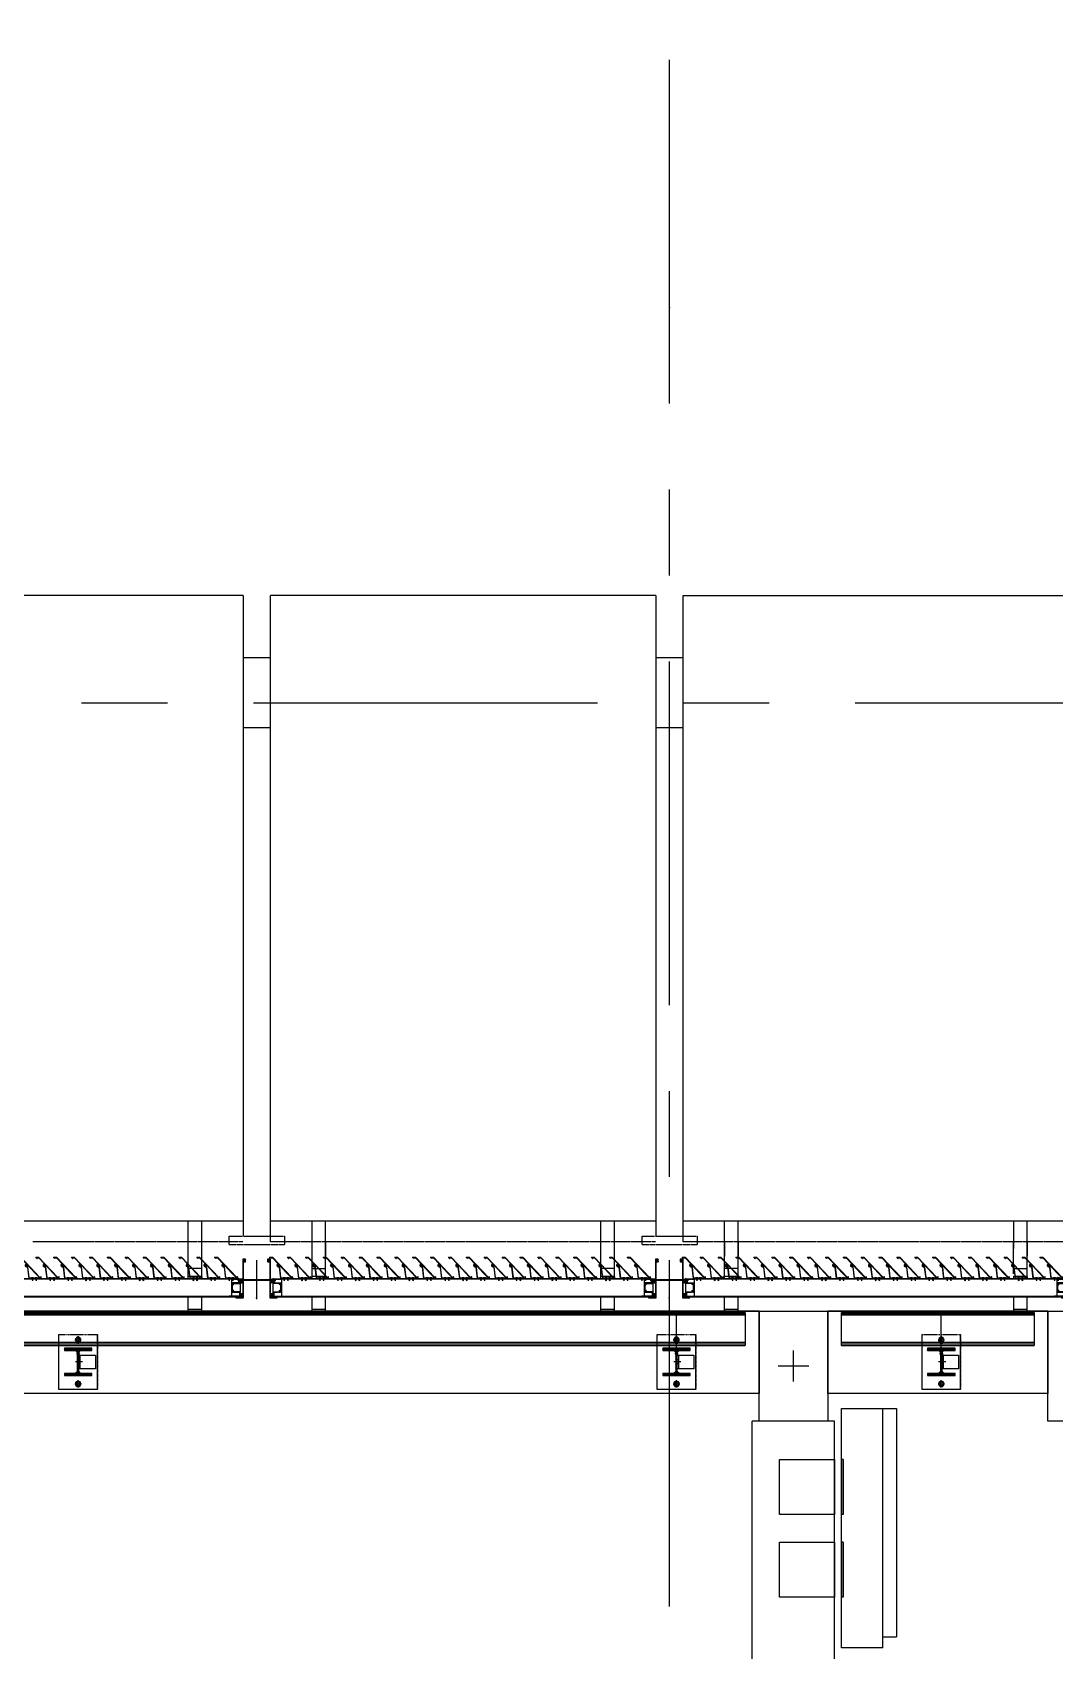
# Model space of a CAD drawing. Header units: millimetres. Extents: x 2519235 to 7246330, y 25937 to 201821.
# Drawn here: x 2636988 to 2640703, y 136550 to 142435 of the extents above; entities that cross this region are included whole.
import ezdxf
from ezdxf.enums import TextEntityAlignment as Align

# ---------------------------------------------------------------- set-up
doc = ezdxf.new("R2010")
doc.units = ezdxf.units.MM
doc.set_wipeout_variables(frame=1)
for name, pattern in [('CENTER', [50.8, 31.75, -6.35, 6.35, -6.35]), ('DXK_LINE_DOT2', [3.9198, 1.9599, -1.9599]), ('HIDDEN2', [4.7625, 3.175, -1.5875]), ('TA_GL_005.00000', [13.75, 5, -1.25, 1.25, -1.25, 5])]:
    doc.linetypes.add(name, pattern=pattern)
for name, color, linetype in [('000 - 0_SYM_DWG_GRID-BUBBLE_MAIN_COLOR_1', 7, 'Continuous'), ('000 - 0_SYM_DWG_GRIDLINE_MAIN_COLOR_251', 7, 'Continuous'), ('000 - EXISTING_CANOPY_MAIN_COLOR_1', 7, 'Continuous'), ('010 - ASPG_ACCESSORIES_MAIN_COLOR_1', 7, 'Continuous'), ('010 - ASPG_EXTR_DEF_SUB', 7, 'Continuous'), ('010 - ASPG_EXTR_MAIN_COLOR_2', 7, 'Continuous'), ('010 - ASPG_FASTERN_DEF_SUB', 7, 'Continuous'), ('010 - ASPG_FRAMING_CUT_COLOR_4', 7, 'Continuous'), ('010 - ASPG_FRAMING_DEF_SUB', 7, 'Continuous'), ('010 - ASPG_FRAMING_HATCH_', 7, 'Continuous'), ('010 - ASPG_FRAMING_MAIN_COLOR_2', 7, 'Continuous'), ('010 - ASPG_FRAMING_SUB_COLOR_2', 7, 'Continuous'), ('010 - ASPG_FRAMING_WIPEOUT_', 7, 'Continuous'), ('_BOLT-M10', 7, 'Continuous'), ('_C-SC', 7, 'Continuous'), ('_Hatch', 7, 'Continuous'), ('_LOUVER-SB', 7, 'Continuous'), ('_PLATE-200', 7, 'Continuous'), ('_RCW03', 7, 'Continuous'), ('_Wall-PRECAST', 7, 'Continuous'), ('BOLT & SCREW', 7, 'Continuous'), ('Center Line', 7, 'CENTER'), ('Xref-PLAN-106.940$0$_Beam', 7, 'Continuous'), ('Xref-PLAN-106.940$0$_C400-250', 7, 'Continuous'), ('Xref-PLAN-106.940$0$_PP-Dim', 7, 'Continuous')]:
    doc.layers.add(name, color=color, linetype=linetype)
doc.layers.add('12-GRID', color=7, linetype='CENTER', lineweight=13)
doc.layers.add('SCREW', color=7, linetype='Continuous', lineweight=5)
doc.styles.add('Arial', font='arial.ttf', dxfattribs={"height": 300})
doc.styles.add('TA', font='', dxfattribs={"height": 4.5})
doc.styles.get('TA').set_extended_font_data('Cordia New')
pattern_1 = [(270, (1257419.24324, -520041.6224), (0.65495992507, -1.1344238721), [0.7562825814, -1.5125651628]), (30, (1257419.24324, -520041.6224), (0.65495992936, 1.1344238696), [0.7562825814, -1.5125651628]), (330, (1257419.24324, -520041.6224), (1.30991985442, -2.48e-09), [-1.5125651628, 0.7562825814])]
pattern_2 = [(315, (1257419.4929, -520021.6224), (1.3369313545, 1.3369313545), []), (45, (1257419.4929, -520021.6224), (-1.3369313545, 1.3369313545), [])]
pattern_3 = [(270, (1257419.4425, -520043.9224), (0.65495992507, -1.1344238721), [0.7562825814, -1.5125651628]), (30, (1257419.4425, -520043.9224), (0.65495992936, 1.1344238696), [0.7562825814, -1.5125651628]), (330, (1257419.4425, -520043.9224), (1.30991985442, -2.48e-09), [-1.5125651628, 0.7562825814])]
pattern_4 = [(315, (1257419.1929, -520023.9224), (1.3369313545, 1.3369313545), []), (45, (1257419.1929, -520023.9224), (-1.3369313545, 1.3369313545), [])]

# ---------------------------------------------------------------- blocks, each defined once
blk = doc.blocks.new('Xref-PLAN-106.940$0$_C400-250')
at = {"color": 7}
blk.add_lwpolyline([(125, 0), (125, -400), (-125, -400), (-125, 0)], close=True, dxfattribs=at)
at = {"layer": 'Defpoints', "color": 7}
for p, q in [((0, -144.1), (0, -255.9)), ((-55.9, -200), (55.9, -200))]:
    blk.add_line(p, q, dxfattribs=at)
blk = doc.blocks.new('Xref-PLAN-106.940')
at = {"layer": 'Xref-PLAN-106.940$0$_Beam', "color": 7}
blk.add_line((140419.3, 10458.4), (140719.3, 10458.4), dxfattribs=at)
at = {"layer": 'Xref-PLAN-106.940$0$_PP-Dim', "color": 7}
for p, q in [((140419.3, 16548.4), (140419.3, 10458.4)), ((140719.3, 16548.4), (140719.3, 10458.4)), ((139644.2, 10358.4), (140444.2, 10358.4)), ((140694.2, 10358.4), (145669.2, 10358.4)), ((139644.2, 10058.4), (140444.2, 10058.4)), ((140694.2, 10058.4), (145669.2, 10058.4))]:
    blk.add_line(p, q, dxfattribs=at)
at = {"layer": 'Xref-PLAN-106.940$0$_C400-250', "color": 7}
for p in [(139519.2, 10458.4), (140569.2, 10458.4)]:
    blk.add_blockref('Xref-PLAN-106.940$0$_C400-250', p, dxfattribs=at)
blk = doc.blocks.new('_C-SC')
at = {"layer": '_Hatch'}
h = blk.add_hatch(dxfattribs=at)
h.set_pattern_fill('STEEL', scale=1.5)
h.set_pattern_definition([(45, (-1941.0177, -2436.031), (-3.367596, 3.367596), []), (45, (-1941.0177, -2433.6497), (-3.367596, 3.367596), [])])
h.paths.add_polyline_path([(3, 67), (3, 3, 0.414214), (13, -7), (50, -7), (50, -15), (-50, -15), (-50, -7), (-13, -7, 0.414214), (-3, 3), (-3, 67, 0.414214), (-13, 77), (-50, 77), (-50, 85), (50, 85), (50, 77), (13, 77, 0.414214)])
at = {"color": 7, "linetype": 'Continuous'}
for p, q in [((70, 135), (-70, 135)), ((-70, 135), (-70, -25)), ((70, 135), (70, -25))]:
    blk.add_line(p, q, dxfattribs=at)
at = {"color": 7, "linetype": 'DXK_LINE_DOT2'}
for p, q in [((-70, 135), (-70, -25)), ((70, 135), (-70, 135)), ((70, -25), (70, 135))]:
    blk.add_line(p, q, dxfattribs=at)
at = {"color": 7, "linetype": 'HIDDEN2'}
for p, q in [((-70, -25), (-70, -65)), ((-70, -30.1), (-70, -65)), ((70, -65), (70, -25)), ((70, -30.1), (70, -65)), ((-70, -65), (70, -65)), ((-70, -65), (70, -65))]:
    blk.add_line(p, q, dxfattribs=at)
at = {"color": 7}
blk.add_lwpolyline([(-50, 85), (50, 85), (50, 77), (13, 77, 0.414214), (3, 67), (3, 3, 0.414214), (13, -7), (50, -7), (50, -15), (-50, -15), (-50, -7), (-13, -7, 0.414214), (-3, 3), (-3, 67, 0.414214), (-13, 77), (-50, 77)], format="xyb", close=True, dxfattribs=at)
for points in [[(63, 60), (3, 60), (3, 10), (63, 10)], [(63, 60), (8, 60), (8, 10), (63, 10)]]:
    blk.add_lwpolyline(points, close=True, dxfattribs=at)
at = {"layer": '_BOLT-M10', "color": 7}
for p, q in [((0, 128.1), (0, 101.9)), ((-11.7, 115), (11.7, 115)), ((16, 35), (-10, 35)), ((3, 42), (-3, 42)), ((3, 28), (-3, 28)), ((8, 42), (3, 42)), ((8, 28), (3, 28))]:
    blk.add_line(p, q, dxfattribs=at)
blk.add_lwpolyline([(-8, 110.4), (0, 105.8), (8, 110.4), (8, 119.6), (0, 124.2), (-8, 119.6)], close=True, dxfattribs=at)
for radius in [10, 6.93]:
    blk.add_circle((0, 115), radius, dxfattribs=at)
at = {"layer": 'Defpoints', "color": 7}
for p, q in [((6.4, -6.4), (-6.4, 6.4)), ((-6.4, -6.4), (6.4, 6.4))]:
    blk.add_line(p, q, dxfattribs=at)
at = {"layer": 'Defpoints', "color": 7, "linetype": 'HIDDEN2'}
for p, q in [((-11.7, -45), (11.7, -45)), ((0, -58.1), (0, -31.9))]:
    blk.add_line(p, q, dxfattribs=at)
blk.add_lwpolyline([(-8, -40.4), (0, -35.8), (8, -40.4), (8, -49.6), (0, -54.2), (-8, -49.6)], close=True, dxfattribs=at)
for radius in [10, 6.93]:
    blk.add_circle((0, -45), radius, dxfattribs=at)
blk = doc.blocks.new('*U417')
at = {"color": 7}
for p, q in [((4625, -25), (-250, -25)), ((-250, -144.9), (-250, -25)), ((-250, -30.1), (4625, -30.1)), ((-250, -35.4), (4625, -35.4)), ((4625, -25), (4625, -144.9)), ((-250, -134.5), (4625, -134.5)), ((-250, -139.6), (4625, -139.6)), ((-250, -144.9), (4625, -144.9))]:
    blk.add_line(p, q, dxfattribs=at)
at = {"layer": 'Defpoints', "color": 7}
for p, q in [((6.4, -6.4), (-6.4, 6.4)), ((-6.4, -6.4), (6.4, 6.4)), ((0, 0), (0, -144.9))]:
    blk.add_line(p, q, dxfattribs=at)
blk = doc.blocks.new('*U414')
at = {"color": 7}
for p, q in [((362.5, -25), (-337.5, -25)), ((-337.5, -144.9), (-337.5, -25)), ((-337.5, -30.1), (362.5, -30.1)), ((-337.5, -35.4), (362.5, -35.4)), ((362.5, -25), (362.5, -144.9)), ((-337.5, -134.5), (362.5, -134.5)), ((-337.5, -139.6), (362.5, -139.6)), ((-337.5, -144.9), (362.5, -144.9))]:
    blk.add_line(p, q, dxfattribs=at)
at = {"layer": 'Defpoints', "color": 7}
for p, q in [((6.4, -6.4), (-6.4, 6.4)), ((-6.4, -6.4), (6.4, 6.4)), ((0, 0), (0, -144.9))]:
    blk.add_line(p, q, dxfattribs=at)
blk = doc.blocks.new('A$C53fc0519')
at = {"layer": '000 - EXISTING_CANOPY_MAIN_COLOR_1', "color": 7}
for p, q in [((22450.2, -13147.9), (22400.2, -13147.9)), ((22400.2, -13147.9), (22400.2, -13475)), ((22400.2, -13153.4), (22450.2, -13153.4)), ((22450.2, -13275), (22450.2, -13147.9)), ((23450.2, -13147.9), (23500.2, -13147.9)), ((23450.2, -13147.9), (23450.2, -13475)), ((23450.2, -13153.4), (23500.2, -13153.4)), ((23500.2, -13147.9), (23500.2, -13475)), ((23900.2, -13147.9), (23950.2, -13147.9)), ((23900.2, -13147.9), (23900.2, -13475)), ((23900.2, -13153.4), (23950.2, -13153.4)), ((23950.2, -13147.9), (23950.2, -13475)), ((24950.2, -13147.9), (25000.2, -13147.9)), ((24950.2, -13147.9), (24950.2, -13475)), ((24950.2, -13153.4), (25000.2, -13153.4)), ((25000.2, -13475), (25000.2, -13147.9)), ((25400.2, -13147.9), (25450.2, -13147.9)), ((25400.2, -13147.9), (25400.2, -13475)), ((25400.2, -13153.4), (25450.2, -13153.4)), ((25450.2, -13147.9), (25450.2, -13475)), ((22400.2, -13272.9), (22450.2, -13272.9)), ((22450.2, -13283), (22450.2, -13367)), ((23450.2, -13272.9), (23500.2, -13272.9)), ((23900.2, -13272.9), (23950.2, -13272.9)), ((24950.2, -13272.9), (25000.2, -13272.9)), ((25400.2, -13272.9), (25450.2, -13272.9)), ((22450.2, -13302.9), (22400.2, -13302.9)), ((22400.2, -13400), (22400.2, -13347.1)), ((22450.2, -13347.9), (22450.2, -13400)), ((23450.2, -13302.9), (23500.2, -13302.9)), ((23450.2, -13400), (23450.2, -13347.1)), ((23500.2, -13400), (23500.2, -13347.9)), ((23900.2, -13302.9), (23950.2, -13302.9)), ((23900.2, -13347.1), (23900.2, -13400)), ((23950.2, -13347.9), (23950.2, -13400)), ((25000.2, -13302.9), (24950.2, -13302.9)), ((24950.2, -13400), (24950.2, -13347.1)), ((25000.2, -13400), (25000.2, -13347.9)), ((25400.2, -13302.9), (25450.2, -13302.9)), ((25400.2, -13347.1), (25400.2, -13400)), ((25450.2, -13347.9), (25450.2, -13400)), ((22267.2, -13400), (22339.9, -13400)), ((22342.2, -13400), (22414.9, -13400)), ((22417.2, -13400), (22489.9, -13400)), ((22450.2, -13475), (22450.2, -13375)), ((22492.2, -13400), (22564.9, -13400)), ((22567.2, -13400), (22639.9, -13400)), ((22642.2, -13400), (22714.9, -13400)), ((22717.2, -13400), (22789.9, -13400)), ((22792.2, -13400), (22864.9, -13400)), ((22867.2, -13400), (22939.9, -13400)), ((22942.2, -13400), (23014.9, -13400)), ((23017.2, -13400), (23089.9, -13400)), ((23092.2, -13400), (23164.9, -13400)), ((23167.2, -13400), (23239.9, -13400)), ((23242.2, -13400), (23314.9, -13400)), ((23317.2, -13400), (23389.9, -13400)), ((23392.2, -13400), (23464.9, -13400)), ((23467.2, -13400), (23539.9, -13400)), ((23542.2, -13400), (23614.9, -13400)), ((23621.2, -13390), (23600.2, -13390)), ((23600.2, -13420), (23600.2, -13390)), ((23617.2, -13400), (23650.2, -13400)), ((23650.8, -13390), (23623.6, -13390)), ((23650.2, -13400), (23650.2, -15750)), ((23748.8, -13390), (23652.8, -13390)), ((23771.2, -13390), (23750.8, -13390)), ((23750.8, -13400), (23764.9, -13400)), ((23767.2, -13400), (23839.9, -13400)), ((23800.2, -13390), (23773.6, -13390)), ((23800.2, -13390), (23800.2, -13420)), ((23842.2, -13400), (23914.9, -13400)), ((23917.2, -13400), (23989.9, -13400)), ((23992.2, -13400), (24064.9, -13400)), ((24067.2, -13400), (24139.9, -13400)), ((24142.2, -13400), (24214.9, -13400)), ((24217.2, -13400), (24289.9, -13400)), ((24292.2, -13400), (24364.9, -13400)), ((24367.2, -13400), (24439.9, -13400)), ((24442.2, -13400), (24514.9, -13400)), ((24517.2, -13400), (24589.9, -13400)), ((24592.2, -13400), (24664.9, -13400)), ((24667.2, -13400), (24739.9, -13400)), ((24742.2, -13400), (24814.9, -13400)), ((24817.2, -13400), (24889.9, -13400)), ((24892.2, -13400), (24964.9, -13400)), ((24967.2, -13400), (25039.9, -13400)), ((25042.2, -13400), (25114.9, -13400)), ((25121.2, -13390), (25100.2, -13390)), ((25100.2, -13420), (25100.2, -13390)), ((25117.2, -13400), (25150.2, -13400)), ((25150.8, -13390), (25123.6, -13390)), ((25150.2, -13400), (25150.2, -15750)), ((25248.8, -13390), (25152.8, -13390)), ((25271.2, -13390), (25250.8, -13390)), ((25250.8, -13400), (25264.9, -13400)), ((25267.2, -13400), (25339.9, -13400)), ((25300.2, -13390), (25273.6, -13390)), ((25300.2, -13390), (25300.2, -13420)), ((25342.2, -13400), (25414.9, -13400)), ((25417.2, -13400), (25489.9, -13400)), ((25492.2, -13400), (25564.9, -13400)), ((25567.2, -13400), (25639.9, -13400)), ((25642.2, -13400), (25714.9, -13400)), ((25717.2, -13400), (25789.9, -13400)), ((25792.2, -13400), (25864.9, -13400)), ((25867.2, -13400), (25939.9, -13400)), ((25942.2, -13400), (26014.9, -13400)), ((22250.2, -13475), (23650.2, -13475)), ((23602.2, -13420), (23600.2, -13420)), ((23650.9, -13420), (23604.6, -13420)), ((23748.8, -13420), (23652.8, -13420)), ((23750.2, -15750), (23750.2, -13422.1)), ((23750.2, -13475), (25150.2, -13475)), ((23752.2, -13420), (23750.8, -13420)), ((23800.2, -13420), (23754.6, -13420)), ((25102.2, -13420), (25100.2, -13420)), ((25150.9, -13420), (25104.6, -13420)), ((25248.8, -13420), (25152.8, -13420)), ((25250.2, -15750), (25250.2, -13422.1)), ((25250.2, -13475), (26650.2, -13475)), ((25252.2, -13420), (25250.8, -13420)), ((25300.2, -13420), (25254.6, -13420)), ((23750.2, -15270.4), (23650.2, -15270.4)), ((23750.2, -15270.4), (23650.2, -15270.4)), ((25250.2, -15270.4), (25150.2, -15270.4)), ((25250.2, -15270.4), (25150.2, -15270.4)), ((23750.2, -15525), (23650.2, -15525)), ((25250.2, -15525), (25150.2, -15525)), ((23650.2, -15750), (22250.2, -15750)), ((23750.2, -15750), (25150.2, -15750)), ((25250.2, -15750), (26650.2, -15750))]:
    blk.add_line(p, q, dxfattribs=at)
blk = doc.blocks.new('*U1938')
at = {"layer": '000 - 0_SYM_DWG_GRIDLINE_MAIN_COLOR_251', "color": 7, "linetype": 'ByBlock', "ltscale": 5}
blk.add_line((20, 0), (-357, 0), dxfattribs=at)
at = {"layer": '000 - 0_SYM_DWG_GRIDLINE_MAIN_COLOR_251', "color": 7}
blk.add_point((-337, 0), dxfattribs=at)
at = {"color": 7, "style": 'TA', "flags": 1}
blk.add_attdef('LOCATION', (6, -6), '', height=4.5, rotation=270, dxfattribs=at)
at = {"layer": '000 - 0_SYM_DWG_GRID-BUBBLE_MAIN_COLOR_1', "color": 7, "style": 'Arial'}
blk.add_attdef('GRID-HEAD', text='', height=4, rotation=270, dxfattribs=at).set_placement((54, 0), align=Align.MIDDLE_CENTER)
blk = doc.blocks.new('*U1096')
at = {"layer": '000 - 0_SYM_DWG_GRIDLINE_MAIN_COLOR_251', "color": 7, "linetype": 'ByBlock', "ltscale": 5}
blk.add_line((2, 0), (-866, 0), dxfattribs=at)
at = {"color": 7, "style": 'TA', "flags": 1}
blk.add_attdef('LOCATION', (6, -6), '', height=4.5, rotation=270, dxfattribs=at)
at = {"layer": '000 - 0_SYM_DWG_GRID-BUBBLE_MAIN_COLOR_1', "color": 7, "style": 'Arial'}
blk.add_attdef('GRID-HEAD', text='', height=4, rotation=180, dxfattribs=at).set_placement((22, 0), align=Align.MIDDLE_CENTER)
blk = doc.blocks.new('W-1-PP17-ENT1_REV02_20260415-161303_PP17_ENT1_MAIN_DIMS_PL')
at = {"layer": '000 - 0_SYM_DWG_GRIDLINE_MAIN_COLOR_251', "color": 7, "linetype": 'TA_GL_005.00000'}
for name, p, xscale, yscale, zscale, rotation in [('*U1938', (5400, 0), 50.00000000000004, 50.00000000000004, 50.00000000000004, 90), ('*U1096', (-18300, -15410), 50, 50, 50, 180)]:
    blk.add_blockref(name, p, dxfattribs=dict(at, xscale=xscale, yscale=yscale, zscale=zscale, rotation=rotation))
blk = doc.blocks.new('A$C6d15e31b')
at = {"layer": '_PLATE-200', "color": 7}
for points in [[(5000, -12160), (5000, -12360), (4800, -12360), (4800, -12160)], [(5000, -12460), (5000, -12660), (4800, -12660), (4800, -12460)]]:
    blk.add_lwpolyline(points, close=True, dxfattribs=at)
at = {"layer": '_RCW03', "color": 7}
for points in [[(4024.8, -12900), (4824.8, -12900), (4824.8, -13200), (4024.8, -13200)], [(5074.8, -12900), (10049.8, -12900), (10049.8, -13200), (5074.8, -13200)]]:
    blk.add_lwpolyline(points, close=True, dxfattribs=at)
at = {"layer": '_Wall-PRECAST', "color": 7}
for p, q in [((4625, -11975), (4625, -12845)), ((4625, -11975), (4775, -11975)), ((4775, -11975), (4775, -12845)), ((4575, -12845), (4575, -12015)), ((4625, -12015), (4575, -12015)), ((4769, -12360), (4769, -12160)), ((4769, -12160), (4775, -12160)), ((4769, -12360), (4769, -12160)), ((4769, -12160), (4775, -12160)), ((4775, -12360), (4775, -12160)), ((4775, -12360), (4775, -12160)), ((4769, -12360), (4775, -12360)), ((4769, -12360), (4775, -12360)), ((4769, -12660), (4769, -12460)), ((4769, -12460), (4775, -12460)), ((4769, -12660), (4769, -12460)), ((4769, -12460), (4775, -12460)), ((4775, -12660), (4775, -12460)), ((4775, -12660), (4775, -12460)), ((4769, -12660), (4775, -12660)), ((4769, -12660), (4775, -12660)), ((4625, -12845), (4575, -12845)), ((4775, -12845), (4625, -12845))]:
    blk.add_line(p, q, dxfattribs=at)
at = {"color": 7}
for name, p in [('W-1-PP17-ENT1_REV02_20260415-161303_PP17_ENT1_MAIN_DIMS_PL', (0, 0)), ('Xref-PLAN-106.940', (-135619.3, -23258.4))]:
    blk.add_blockref(name, p, dxfattribs=at)
at = {"layer": '000 - EXISTING_CANOPY_MAIN_COLOR_1', "color": 7}
blk.add_blockref('A$C53fc0519', (-18300, -52.1), dxfattribs=at)
at = {"layer": '_C-SC', "color": 7, "xscale": -1}
for p in [(4412.3, -13050), (5374.8, -13050), (7549.8, -13050)]:
    blk.add_blockref('_C-SC', p, dxfattribs=at)
at = {"layer": '_LOUVER-SB', "color": 7}
for name, p in [('*U414', (4412.3, -13050)), ('*U417', (5374.8, -13050))]:
    blk.add_blockref(name, p, dxfattribs=at)
blk = doc.blocks.new('*U2952')
at = {"layer": '12-GRID', "color": 7, "linetype": 'CENTER'}
for p, q in [((0, -6.2), (0, 2.2)), ((-4.2, -2), (4.2, -2))]:
    blk.add_line(p, q, dxfattribs=at)
at = {"layer": 'BOLT & SCREW', "color": 7}
for p, q in [((-0.6, -1.8), (-1.8, -1.6)), ((-0.6, -2.2), (-1.8, -2.4)), ((-0.5, -1.8), (-0.9, -1.6)), ((-0.5, -2.2), (-0.9, -2.4)), ((-0.2, -1.4), (-0.4, -0.2)), ((-0.2, -1.5), (-0.4, -1.1)), ((-0.2, -2.5), (-0.4, -2.9)), ((-0.2, -2.6), (-0.4, -3.8)), ((0.2, -1.4), (0.4, -0.2)), ((0.2, -1.5), (0.4, -1.1)), ((0.4, -2.9), (0.2, -2.5)), ((0.2, -2.6), (0.4, -3.8)), ((0.5, -1.8), (0.9, -1.6)), ((0.5, -2.2), (0.9, -2.4)), ((0.6, -1.8), (1.8, -1.6)), ((0.6, -2.2), (1.8, -2.4))]:
    blk.add_line(p, q, dxfattribs=at)
for points in [[(-1.8, -1.6), (-0.9, -1.6, 0.414214), (-0.4, -1.1), (-0.4, -0.2), (0.4, -0.2), (0.4, -1.1, 0.414214), (0.9, -1.6), (1.8, -1.6), (1.8, -2.4), (0.9, -2.4, 0.414214), (0.4, -2.9), (0.4, -3.8), (-0.4, -3.8), (-0.4, -2.9, 0.414214), (-0.9, -2.4), (-1.8, -2.4)], [(0.2, -2.5, -0.414214), (0.5, -2.2), (0.6, -2.2), (0.6, -1.8), (0.5, -1.8, -0.414214), (0.2, -1.5), (0.2, -1.4), (-0.2, -1.4), (-0.2, -1.5, -0.414214), (-0.5, -1.8), (-0.6, -1.8), (-0.6, -2.2), (-0.5, -2.2, -0.414214), (-0.2, -2.5), (-0.2, -2.6), (0.2, -2.6)]]:
    blk.add_lwpolyline(points, format="xyb", close=True, dxfattribs=at)
blk.add_circle((0, -2), 3.5, dxfattribs=at)
blk = doc.blocks.new('000_ASPG_TYP_FILES_20260218-010703_FRAME_EXTR_')
at = {"layer": '010 - ASPG_FRAMING_HATCH_'}
h = blk.add_hatch(dxfattribs=at)
h.set_pattern_fill('ANSI32', scale=0.1, angle=180)
edge = h.paths.add_edge_path()
edge.add_line((2, 16), (2, 2))
edge.add_line((2, 2), (39.7, 2))
edge.add_arc((39.7, 1.7), 0.3, 0, 90, ccw=False)
edge.add_line((40, 1.7), (40, 0.3))
edge.add_arc((39.7, 0.3), 0.3, -90, 0, ccw=False)
edge.add_line((39.7, 0), (0.3, 0))
edge.add_arc((0.3, 0.3), 0.3, 180, 270, ccw=False)
edge.add_line((0, 0.3), (0, 17.7))
edge.add_arc((0.3, 17.7), 0.3, 90, 180, ccw=False)
edge.add_line((0.3, 18), (22.6, 18))
edge.add_arc((22.6, 18.5), 0.5, 270, 380.20955)
edge.add_arc((26.2, 19.8), 3.35, 182.06379, 200.20955, ccw=False)
edge.add_arc((23.6, 19.7), 0.76, 2.06379, 182.06379, ccw=False)
edge.add_arc((26.2, 19.8), 1.83, 182.06379, 447.93621)
edge.add_arc((26.3, 22.4), 0.76, 87.93621, 267.93621, ccw=False)
edge.add_arc((26.2, 19.8), 3.35, 69.79045, 87.93621, ccw=False)
edge.add_arc((27.5, 23.4), 0.5, 249.79045, 360)
edge.add_line((28, 23.4), (28, 26.7))
edge.add_line((28, 26.7), (28.5, 27.2))
edge.add_line((28.5, 27.2), (28, 27.7))
edge.add_line((28, 27.7), (28, 38.6))
edge.add_line((28, 38.6), (28.5, 39.1))
edge.add_line((28.5, 39.1), (28, 39.6))
edge.add_line((28, 39.6), (28, 42.9))
edge.add_arc((27.5, 42.9), 0.5, 0, 110.20955)
edge.add_arc((26.2, 46.5), 3.35, 272.06379, 290.20955, ccw=False)
edge.add_arc((26.3, 43.9), 0.76, 92.06379, 272.06379, ccw=False)
edge.add_arc((26.2, 46.5), 1.83, 272.06379, 537.93621)
edge.add_arc((23.6, 46.6), 0.76, 177.93621, 357.93621, ccw=False)
edge.add_arc((26.2, 46.5), 3.35, 159.79045, 177.93621, ccw=False)
edge.add_arc((22.6, 47.8), 0.5, 339.79045, 450)
edge.add_line((22.6, 48.3), (0.3, 48.3))
edge.add_arc((0.3, 48.6), 0.3, 180, 270, ccw=False)
edge.add_line((0, 48.6), (0, 60))
edge.add_arc((0.3, 60), 0.3, 90, 180, ccw=False)
edge.add_line((0.3, 60.3), (5, 60.3))
edge.add_line((5, 60.3), (5, 65))
edge.add_arc((5.3, 65), 0.3, 90, 180, ccw=False)
edge.add_line((5.3, 65.3), (30, 65.3))
edge.add_line((30, 65.3), (30, 63.6))
edge.add_arc((29.7, 63.6), 0.3, -90, 0, ccw=False)
edge.add_line((29.7, 63.3), (7.3, 63.3))
edge.add_arc((7.3, 63), 0.3, 90, 180)
edge.add_line((7, 63), (7, 58.3))
edge.add_line((7, 58.3), (2.3, 58.3))
edge.add_arc((2.3, 58), 0.3, 90, 180)
edge.add_line((2, 58), (2, 50.6))
edge.add_arc((2.3, 50.6), 0.3, 180, 270)
edge.add_line((2.3, 50.3), (29.7, 50.3))
edge.add_arc((29.7, 50), 0.3, 0, 90, ccw=False)
edge.add_line((30, 50), (30, 26.7))
edge.add_line((30, 26.7), (30, 16.3))
edge.add_arc((29.7, 16.3), 0.3, -90, 0, ccw=False)
edge.add_line((29.7, 16), (2, 16))
at = {"layer": '010 - ASPG_FRAMING_CUT_COLOR_4', "color": 7}
blk.add_lwpolyline([(2, 16), (2, 2), (39.7, 2, -0.414214), (40, 1.7), (40, 0.3, -0.414214), (39.7, 0), (0.3, 0, -0.414214), (0, 0.3), (0, 17.7, -0.414214), (0.3, 18), (22.6, 18, 0.52173), (23, 18.7, -0.079342), (22.8, 19.7, -1), (24.3, 19.8, 2.296346), (26.2, 21.7, -1), (26.3, 23.2, -0.079342), (27.3, 23, 0.52173), (28, 23.4), (28, 26.7), (28.5, 27.2), (28, 27.7), (28, 38.6), (28.5, 39.1), (28, 39.6), (28, 42.9, 0.52173), (27.3, 43.3, -0.079342), (26.3, 43.1, -1), (26.2, 44.6, 2.296346), (24.3, 46.5, -1), (22.8, 46.6, -0.079342), (23, 47.6, 0.52173), (22.6, 48.3), (0.3, 48.3, -0.414214), (0, 48.6), (0, 60, -0.414214), (0.3, 60.3), (5, 60.3), (5, 65, -0.414214), (5.3, 65.3), (30, 65.3), (30, 63.6, -0.414214), (29.7, 63.3), (7.3, 63.3, 0.414214), (7, 63), (7, 58.3), (2.3, 58.3, 0.414214), (2, 58), (2, 50.6, 0.414214), (2.3, 50.3), (29.7, 50.3, -0.414214), (30, 50), (30, 26.7), (30, 16.3, -0.414214), (29.7, 16)], format="xyb", close=True, dxfattribs=at)
at = {"color": 7}
for p in [(26.2, 48.5), (26.2, 21.8)]:
    blk.add_blockref('*U2952', p, dxfattribs=at)
blk = doc.blocks.new('*U2949')
at = {"layer": '010 - ASPG_FRAMING_HATCH_', "transparency": 33554585}
h = blk.add_hatch(dxfattribs=at)
h.set_pattern_fill('ANSI32', scale=0.25)
edge = h.paths.add_edge_path()
edge.add_line((2, -50), (2, -75))
edge.add_line((2, -75), (0, -75))
edge.add_line((0, -75), (0, -49))
edge.add_arc((1, -49), 1, 90, 180, ccw=False)
edge.add_line((1, -48), (63, -48))
edge.add_arc((63, -47), 1, 270, 360)
edge.add_line((64, -47), (64, 47))
edge.add_arc((63, 47), 1, 0, 90)
edge.add_line((63, 48), (1, 48))
edge.add_arc((1, 49), 1, 180, 270, ccw=False)
edge.add_line((0, 49), (0, 75))
edge.add_line((0, 75), (2, 75))
edge.add_line((2, 75), (2, 50))
edge.add_line((2, 50), (141, 50))
edge.add_line((141, 50), (141, 41))
edge.add_arc((140, 41), 1, 270, 360, ccw=False)
edge.add_line((140, 40), (132, 40))
edge.add_arc((132, 41), 1, 180, 270, ccw=False)
edge.add_line((131, 41), (131, 47))
edge.add_arc((130, 47), 1, 0, 90)
edge.add_line((130, 48), (67, 48))
edge.add_arc((67, 47), 1, 90, 180)
edge.add_line((66, 47), (66, -47))
edge.add_arc((67, -47), 1, 180, 270)
edge.add_line((67, -48), (130, -48))
edge.add_arc((130, -47), 1, 270, 360)
edge.add_line((131, -47), (131, -41))
edge.add_arc((132, -41), 1, 90, 180, ccw=False)
edge.add_line((132, -40), (140, -40))
edge.add_arc((140, -41), 1, 0, 90, ccw=False)
edge.add_line((141, -41), (141, -50))
edge.add_line((141, -50), (2, -50))
h.paths.add_polyline_path([(139, 48), (139, 42), (133, 42), (133, 48)], flags=16)
h.paths.add_polyline_path([(139, -48), (139, -42), (133, -42), (133, -48)], flags=16)
at = {"layer": '010 - ASPG_FRAMING_HATCH_'}
h = blk.add_hatch(dxfattribs=at)
h.set_pattern_fill('ANSI37', scale=0.595498, angle=-90)
h.set_pattern_definition(pattern_4)
edge = h.paths.add_edge_path()
edge.add_ellipse((11.5, 55), major_axis=(0, -5), ratio=0.644482, start_angle=180, end_angle=360, ccw=False)
edge.add_line((11.5, 60), (2, 60))
edge.add_arc((-7.9, 55), 11.1, -26.79627, 26.79627, ccw=False)
edge.add_line((2, 50), (11.5, 50))
h = blk.add_hatch(dxfattribs=at)
h.set_pattern_fill('HONEY', scale=0.238199, angle=-90)
h.set_pattern_definition(pattern_3)
edge = h.paths.add_edge_path()
edge.add_ellipse((11.8, 55), major_axis=(0, -5), ratio=0.644482, start_angle=0, end_angle=360, ccw=False)
h = blk.add_hatch(dxfattribs=at)
h.set_pattern_fill('HONEY', scale=0.238199, angle=-90)
h.set_pattern_definition(pattern_1)
edge = h.paths.add_edge_path()
edge.add_ellipse((57.5, 55), major_axis=(0, -5), ratio=0.644482, start_angle=0, end_angle=360)
h = blk.add_hatch(dxfattribs=at)
h.set_pattern_fill('ANSI37', scale=0.595498, angle=-90)
h.set_pattern_definition(pattern_2)
edge = h.paths.add_edge_path()
edge.add_ellipse((57.8, 55), major_axis=(0, -5), ratio=0.644482, start_angle=0, end_angle=180)
edge.add_line((57.8, 60), (62, 60))
edge.add_arc((62, 60.3), 0.3, -90, 0)
edge.add_line((62.3, 60.3), (62.3, 61))
edge.add_line((62.3, 61), (61.8, 61.5))
edge.add_line((61.8, 61.5), (62.3, 62))
edge.add_line((62.3, 62), (61.8, 62.5))
edge.add_line((61.8, 62.5), (62.3, 63))
edge.add_line((62.3, 63), (61.8, 63.5))
edge.add_line((61.8, 63.5), (62.3, 64))
edge.add_line((62.3, 64), (62.3, 65))
edge.add_line((62.3, 65), (63.3, 65))
edge.add_line((63.3, 65), (63.8, 65.5))
edge.add_line((63.8, 65.5), (64.3, 65))
edge.add_line((64.3, 65), (64.8, 65.5))
edge.add_line((64.8, 65.5), (65.3, 65))
edge.add_line((65.3, 65), (65.8, 65.5))
edge.add_line((65.8, 65.5), (66.3, 65))
edge.add_line((66.3, 65), (67, 65))
edge.add_arc((67, 65.3), 0.3, -90, 0)
edge.add_line((67.3, 65.3), (67.3, 60))
edge.add_arc((77.2, 55), 11.1, 153.20373, 206.79627)
edge.add_line((67.3, 50), (57.8, 50))
h = blk.add_hatch(dxfattribs=at)
h.set_pattern_fill('ANSI37', scale=0.595498, angle=-90)
h.set_pattern_definition(pattern_4)
edge = h.paths.add_edge_path()
edge.add_ellipse((11.5, -55), major_axis=(0, 5), ratio=0.644482, start_angle=0, end_angle=180)
edge.add_line((11.5, -60), (2, -60))
edge.add_arc((-7.9, -55), 11.1, 333.20373, 386.79627)
edge.add_line((2, -50), (11.5, -50))
h = blk.add_hatch(dxfattribs=at)
h.set_pattern_fill('HONEY', scale=0.238199, angle=-90)
h.set_pattern_definition(pattern_3)
edge = h.paths.add_edge_path()
edge.add_ellipse((11.8, -55), major_axis=(0, 5), ratio=0.644482, start_angle=0, end_angle=360)
h = blk.add_hatch(dxfattribs=at)
h.set_pattern_fill('HONEY', scale=0.238199, angle=-90)
h.set_pattern_definition(pattern_1)
edge = h.paths.add_edge_path()
edge.add_ellipse((57.5, -55), major_axis=(0, 5), ratio=0.644482, start_angle=0, end_angle=360, ccw=False)
h = blk.add_hatch(dxfattribs=at)
h.set_pattern_fill('ANSI37', scale=0.595498, angle=-90)
h.set_pattern_definition(pattern_2)
edge = h.paths.add_edge_path()
edge.add_ellipse((57.8, -55), major_axis=(0, 5), ratio=0.644482, start_angle=180, end_angle=360, ccw=False)
edge.add_line((57.8, -60), (62, -60))
edge.add_arc((62, -60.3), 0.3, 360, 450, ccw=False)
edge.add_line((62.3, -60.3), (62.3, -61))
edge.add_line((62.3, -61), (61.8, -61.5))
edge.add_line((61.8, -61.5), (62.3, -62))
edge.add_line((62.3, -62), (61.8, -62.5))
edge.add_line((61.8, -62.5), (62.3, -63))
edge.add_line((62.3, -63), (61.8, -63.5))
edge.add_line((61.8, -63.5), (62.3, -64))
edge.add_line((62.3, -64), (62.3, -65))
edge.add_line((62.3, -65), (63.3, -65))
edge.add_line((63.3, -65), (63.8, -65.5))
edge.add_line((63.8, -65.5), (64.3, -65))
edge.add_line((64.3, -65), (64.8, -65.5))
edge.add_line((64.8, -65.5), (65.3, -65))
edge.add_line((65.3, -65), (65.8, -65.5))
edge.add_line((65.8, -65.5), (66.3, -65))
edge.add_line((66.3, -65), (67, -65))
edge.add_arc((67, -65.3), 0.3, 360, 450, ccw=False)
edge.add_line((67.3, -65.3), (67.3, -60))
edge.add_arc((77.2, -55), 11.1, 153.20373, 206.79627, ccw=False)
edge.add_line((67.3, -50), (57.8, -50))
at = {"layer": '010 - ASPG_FASTERN_DEF_SUB', "color": 7}
blk.add_point((0, 0), dxfattribs=at)
at = {"layer": '010 - ASPG_FRAMING_CUT_COLOR_4', "color": 7}
blk.add_lwpolyline([(2, -50), (2, -75), (0, -75), (0, -49, -0.414214), (1, -48), (63, -48, 0.414214), (64, -47), (64, 47, 0.414214), (63, 48), (1, 48, -0.414214), (0, 49), (0, 75), (2, 75), (2, 50), (141, 50), (141, 41, -0.414214), (140, 40), (132, 40, -0.414214), (131, 41), (131, 47, 0.414214), (130, 48), (67, 48, 0.414214), (66, 47), (66, -47, 0.414214), (67, -48), (130, -48, 0.414214), (131, -47), (131, -41, -0.414214), (132, -40), (140, -40, -0.414214), (141, -41), (141, -50)], format="xyb", close=True, dxfattribs=at)
for points in [[(139, 48), (139, 42), (133, 42), (133, 48)], [(139, -48), (139, -42), (133, -42), (133, -48)]]:
    blk.add_lwpolyline(points, close=True, dxfattribs=at)
at = {"layer": '010 - ASPG_FRAMING_DEF_SUB', "color": 7, "transparency": 33554508}
blk.add_line((136.5, 0), (-4.5, 0), dxfattribs=at)
at = {"layer": '010 - ASPG_FRAMING_DEF_SUB', "color": 7, "transparency": 33554457}
for points in [[(2, 50), (15, 50), (15, 60), (2, 60)], [(54.3, 50), (67.3, 50), (67.3, 65.5), (54.3, 65.5)], [(2, -50), (15, -50), (15, -60), (2, -60)], [(54.3, -50), (67.3, -50), (67.3, -65.5), (54.3, -65.5)]]:
    blk.add_lwpolyline(points, close=True, dxfattribs=at)
at = {"layer": '010 - ASPG_FRAMING_SUB_COLOR_2', "color": 7}
for points in [[(11.8, 50), (2, 50, 0.238199), (2, 60), (11.8, 60)], [(57.5, 50), (67.3, 50, -0.238199), (67.3, 60), (67.3, 65.3, -0.414214), (67, 65), (66.3, 65), (65.8, 65.5), (65.3, 65), (64.8, 65.5), (64.3, 65), (63.8, 65.5), (63.3, 65), (62.3, 65), (62.3, 64), (61.8, 63.5), (62.3, 63), (61.8, 62.5), (62.3, 62), (61.8, 61.5), (62.3, 61), (62.3, 60.3, -0.414214), (62, 60), (57.5, 60)], [(11.8, -50), (2, -50, -0.238199), (2, -60), (11.8, -60)], [(57.5, -50), (67.3, -50, 0.238199), (67.3, -60), (67.3, -65.3, 0.414214), (67, -65), (66.3, -65), (65.8, -65.5), (65.3, -65), (64.8, -65.5), (64.3, -65), (63.8, -65.5), (63.3, -65), (62.3, -65), (62.3, -64), (61.8, -63.5), (62.3, -63), (61.8, -62.5), (62.3, -62), (61.8, -61.5), (62.3, -61), (62.3, -60.3, 0.414214), (62, -60), (57.5, -60)]]:
    blk.add_lwpolyline(points, format="xyb", dxfattribs=at)
at = {"layer": '010 - ASPG_FRAMING_SUB_COLOR_2', "color": 7, "extrusion": (0, 0, -1)}
for centre, major_axis in [((11.8, 55), (0, -5)), ((57.5, -55), (0, 5))]:
    blk.add_ellipse(centre, major_axis=major_axis, ratio=0.644482, dxfattribs=at)
at = {"layer": '010 - ASPG_FRAMING_SUB_COLOR_2', "color": 7}
for centre, major_axis in [((57.5, 55), (0, -5)), ((11.8, -55), (0, 5))]:
    blk.add_ellipse(centre, major_axis=major_axis, ratio=0.644482, dxfattribs=at)
blk = doc.blocks.new('PZG35-9D5')
at = {"layer": 'Center Line', "color": 7}
blk.add_line((0, 3.7), (0, -10.5), dxfattribs=at)
at = {"layer": 'SCREW', "color": 7}
for p, q in [((-1.4, 0), (-1.4, -1.1)), ((1.4, 0), (1.4, -0.6)), ((-1.9, -1.4), (1.9, -0.9)), ((-1.9, -1.4), (-1.4, -1.1)), ((-1.9, -1.4), (-1.4, -1.7)), ((-1.9, -2.7), (1.9, -2.2)), ((-1.9, -2.7), (-1.4, -2.4)), ((-1.9, -2.7), (-1.4, -3)), ((-1.9, -4), (-1.4, -3.7)), ((-1.9, -4), (-1, -3.9)), ((-1.9, -4), (-1.4, -4.3)), ((-1.4, -1.1), (1.4, -0.6)), ((-1.4, -1.7), (1.4, -1.2)), ((-1.4, -1.7), (-1.4, -2.4)), ((-1.4, -2.4), (1.4, -1.9)), ((-1.4, -3), (1.4, -2.5)), ((-1.4, -3), (-1.4, -3.7)), ((-1.4, -3.7), (-0.8, -3.6)), ((-1.4, -4.3), (-1.4, -8.1)), ((-1.4, -4.3), (-1.2, -4.3)), ((0, -9.5), (-1.4, -8.1)), ((0, -9.5), (1.4, -8.1)), ((0.6, -3.3), (1.4, -3.2)), ((0.7, -3.7), (1.9, -3.5)), ((0.7, -3.9), (1.4, -3.8)), ((0.7, -4.6), (1.4, -4.5)), ((0.7, -5), (1.9, -4.8)), ((0.7, -5.2), (1.4, -5.1)), ((1.9, -0.9), (1.4, -0.6)), ((1.9, -0.9), (1.4, -1.2)), ((1.4, -1.2), (1.4, -1.9)), ((1.9, -2.2), (1.4, -1.9)), ((1.9, -2.2), (1.4, -2.5)), ((1.4, -2.5), (1.4, -3.2)), ((1.9, -3.5), (1.4, -3.2)), ((1.9, -3.5), (1.4, -3.8)), ((1.4, -3.8), (1.4, -4.5)), ((1.9, -4.8), (1.4, -4.5)), ((1.9, -4.8), (1.4, -5.1)), ((1.4, -5.1), (1.4, -8.1))]:
    blk.add_line(p, q, dxfattribs=at)
blk.add_lwpolyline([(0, -9.5), (0.7, -5.2), (0.7, -3.6, 0.417657), (0.4, -3.3, 0.108102), (-0.8, -3.6), (-1.4, -4.7)], format="xyb", dxfattribs=at)
blk = doc.blocks.new('*U2951')
at = {"layer": 'SCREW', "color": 7}
blk.add_lwpolyline([(3, 1.8, 0.09906), (0.8, 2.5), (0.8, 2.3), (-0.8, 2.3), (-0.8, 2.5, 0.09906), (-3, 1.8, 0.266588), (-3.5, 1), (-3.5, 0.2, 0.414214), (-3.3, 0), (3.3, 0, 0.414214), (3.5, 0.2), (3.5, 1, 0.266588)], format="xyb", close=True, dxfattribs=at)
blk.add_blockref('PZG35-9D5', (0, 0), dxfattribs=at)
blk = doc.blocks.new('*U2950')
at = {"color": 7}
blk.add_point((0, 0), dxfattribs=at)
at = {"layer": '010 - ASPG_ACCESSORIES_MAIN_COLOR_1', "color": 7}
blk.add_lwpolyline([(-39.7, -0.6, 0.414214), (-40, -0.9), (-40, -7.4, 0.57735), (-39.7, -7.6), (-36.6, -5.8, 0.767327), (-36.8, -5.3), (-37.9, -5.3, -0.414214), (-38.2, -5), (-38.2, -2.8, -0.414214), (-38, -2.6), (-32.2, -2.6, -0.388879), (-32, -2.8), (-31.8, -4.3, 0.388879), (-31.3, -4.8), (-30.3, -4.8, 0.414214), (-30, -4.5), (-30, -2.9, -0.414214), (-29.7, -2.6), (0.4, -2.6, -0.378969), (3.4, -5.2), (8, -42.5, 0.446593), (11.6, -45.1, -0.489802), (16.1, -48.7), (16.1, -49.4, -0.18248), (15.8, -50, -0.267949), (15.3, -50.2, 1.122115), (15.1, -52.3, 0.405004), (18.1, -49.4), (18.1, -48.7, 0.489805), (11.2, -43.1, -0.446597), (9.9, -42.3), (4.9, -0.8, 0.364176), (4.6, -0.6)], format="xyb", close=True, dxfattribs=at)
at = {"layer": '010 - ASPG_EXTR_DEF_SUB', "color": 7}
for p in [(-40, -0.5), (43.4, -76.9), (43.4, -77.5)]:
    blk.add_point(p, dxfattribs=at)
at = {"layer": '010 - ASPG_EXTR_MAIN_COLOR_2', "color": 7}
blk.add_lwpolyline([(11.4, -48.2), (11.5, -47.4), (12.2, -47.6), (12.3, -46.8, -0.535538), (14.2, -49.2, 0.991572), (15.7, -49.6, 1.157025), (8.8, -48.8, -0.688558), (8.3, -49), (-17.1, -22.2), (-32.3, -6.1), (-32.3, -2.9, 0.414312), (-32.6, -2.6), (-37.5, -2.6, 0.414116), (-37.8, -2.9), (-37.8, -4.3, 0.414214), (-37.5, -4.6), (-36, -4.6, -0.205895), (-35.8, -4.7), (33.2, -77.5), (43.1, -77.5, 0.668179), (43.4, -77), (40.5, -74.2, 0.668179), (40, -74.4), (40, -76), (33.9, -76), (11.9, -52.8, -0.558354), (12.1, -52, 0.766275), (12, -50.4, -0.438583), (10.7, -48.1)], format="xyb", close=True, dxfattribs=at)
at = {"layer": 'SCREW', "color": 7, "rotation": 180}
for p in [(-21.6, -2.5), (-8.2, -2.5)]:
    blk.add_blockref('*U2951', p, dxfattribs=at)
blk = doc.blocks.new('*U1112')
at = {"color": 7}
blk.add_wipeout([(1440, 4), (60, 4), (60, 69.3), (1440, 69.3)], dxfattribs=at).dxf.layer = '010 - ASPG_FRAMING_WIPEOUT_'
blk.add_point((60, 69.5), dxfattribs=at)
at = {"layer": '010 - ASPG_FRAMING_MAIN_COLOR_2', "color": 7}
blk.add_lwpolyline([(1410, 69.3), (90, 69.3), (90, 6), (1410, 6)], close=True, dxfattribs=at)
at = {"layer": '010 - ASPG_FRAMING_SUB_COLOR_2', "color": 7}
for points in [[(1440, 4), (60, 4), (60, 69.3), (1440, 69.3)], [(60, 2), (60, 4), (1440, 4), (1440, 2)]]:
    blk.add_lwpolyline(points, close=True, dxfattribs=at)
at = {"color": 7, "transparency": 33554559, "xscale": -1, "rotation": 270}
for p in [(0, 0), (1500, 0)]:
    blk.add_blockref('*U2949', p, dxfattribs=at)
at = {"color": 7, "rotation": 180}
for p in [(91.8, 69.3), (156.8, 69.3), (221.8, 69.3), (286.8, 69.3), (351.8, 69.3), (416.8, 69.3), (481.8, 69.3), (546.8, 69.3), (611.8, 69.3), (676.8, 69.3), (741.8, 69.3), (806.8, 69.3), (871.8, 69.3), (936.8, 69.3), (1001.8, 69.3), (1066.8, 69.3), (1131.8, 69.3), (1196.8, 69.3), (1261.8, 69.3), (1326.8, 69.3), (1391.8, 69.3)]:
    blk.add_blockref('*U2950', p, dxfattribs=at)
at = {"color": 7}
blk.add_blockref('000_ASPG_TYP_FILES_20260218-010703_FRAME_EXTR_', (60, 4), dxfattribs=at)
at = {"color": 7, "xscale": -1}
blk.add_blockref('000_ASPG_TYP_FILES_20260218-010703_FRAME_EXTR_', (1440, 4), dxfattribs=at)
blk = doc.blocks.new('W-1-PP17-ENT1_REV02_20260416-153151_PP17_ENT1_ASPG_MAIN_UPPL')
at = {"color": 7, "rotation": 179.9999999999999}
blk.add_blockref('*U1112', (8401, -13248), dxfattribs=at)
blk.add_blockref('*U1112', (6901, -13248), dxfattribs=at)
blk.add_blockref('*U1112', (5401, -13248), dxfattribs=at)

msp = doc.modelspace()

# ---------------------------------------------------------------- block references
at = {"color": 7, "rotation": 180}
msp.add_blockref('A$C6d15e31b', (2644703.703, 124585.018), dxfattribs=at)

# ---------------------------------------------------------------- next in the draw order: block references
msp.add_blockref('W-1-PP17-ENT1_REV02_20260416-153151_PP17_ENT1_ASPG_MAIN_UPPL', (2644703.703, 124585.018), dxfattribs=at)

doc.saveas('drawing.dxf')
